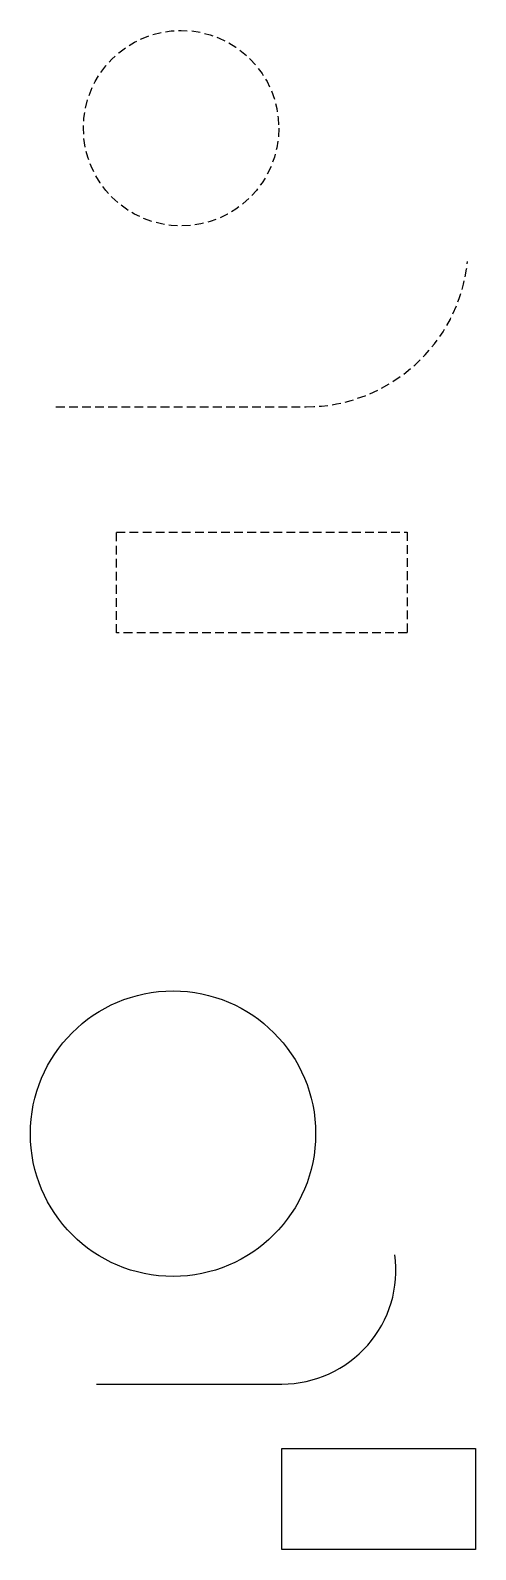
# Model space of a CAD drawing. Header units: millimetres. Extents: x -1.9 to 23.6, y -36.9 to 50.1.
import ezdxf

# ---------------------------------------------------------------- set-up
doc = ezdxf.new("R2010")
doc.units = ezdxf.units.MM
doc.linetypes.add('DASHED', pattern=[0.75, 0.5, -0.25])
doc.layers.get('0').update_dxf_attribs({"linetype": 'CONTINUOUS'})

msp = doc.modelspace()

# ---------------------------------------------------------------- linework, layer by layer
at = {"linetype": 'DASHED'}
for p, q in [((-0.463, 28.571), (13.881, 28.571)), ((3.007, 21.399), (19.664, 21.399)), ((3.007, 15.616), (3.007, 21.399)), ((19.664, 21.399), (19.664, 15.616)), ((19.664, 15.616), (3.007, 15.616))]:
    msp.add_line(p, q, dxfattribs=at)
msp.add_line((1.851, -27.414), (12.493, -27.414))
msp.add_lwpolyline([(12.493, -31.116), (23.597, -31.116), (23.597, -36.899), (12.493, -36.899)], close=True)
msp.add_circle((6.709, 44.534), 5.602, dxfattribs=at)
msp.add_circle((6.246, -13.071), 8.179)
msp.add_arc((13.881, 37.876), 9.305, 270, 353.97442, dxfattribs=at)
msp.add_arc((12.493, -20.879), 6.535, -90, 7.62815)

doc.saveas('drawing.dxf')
